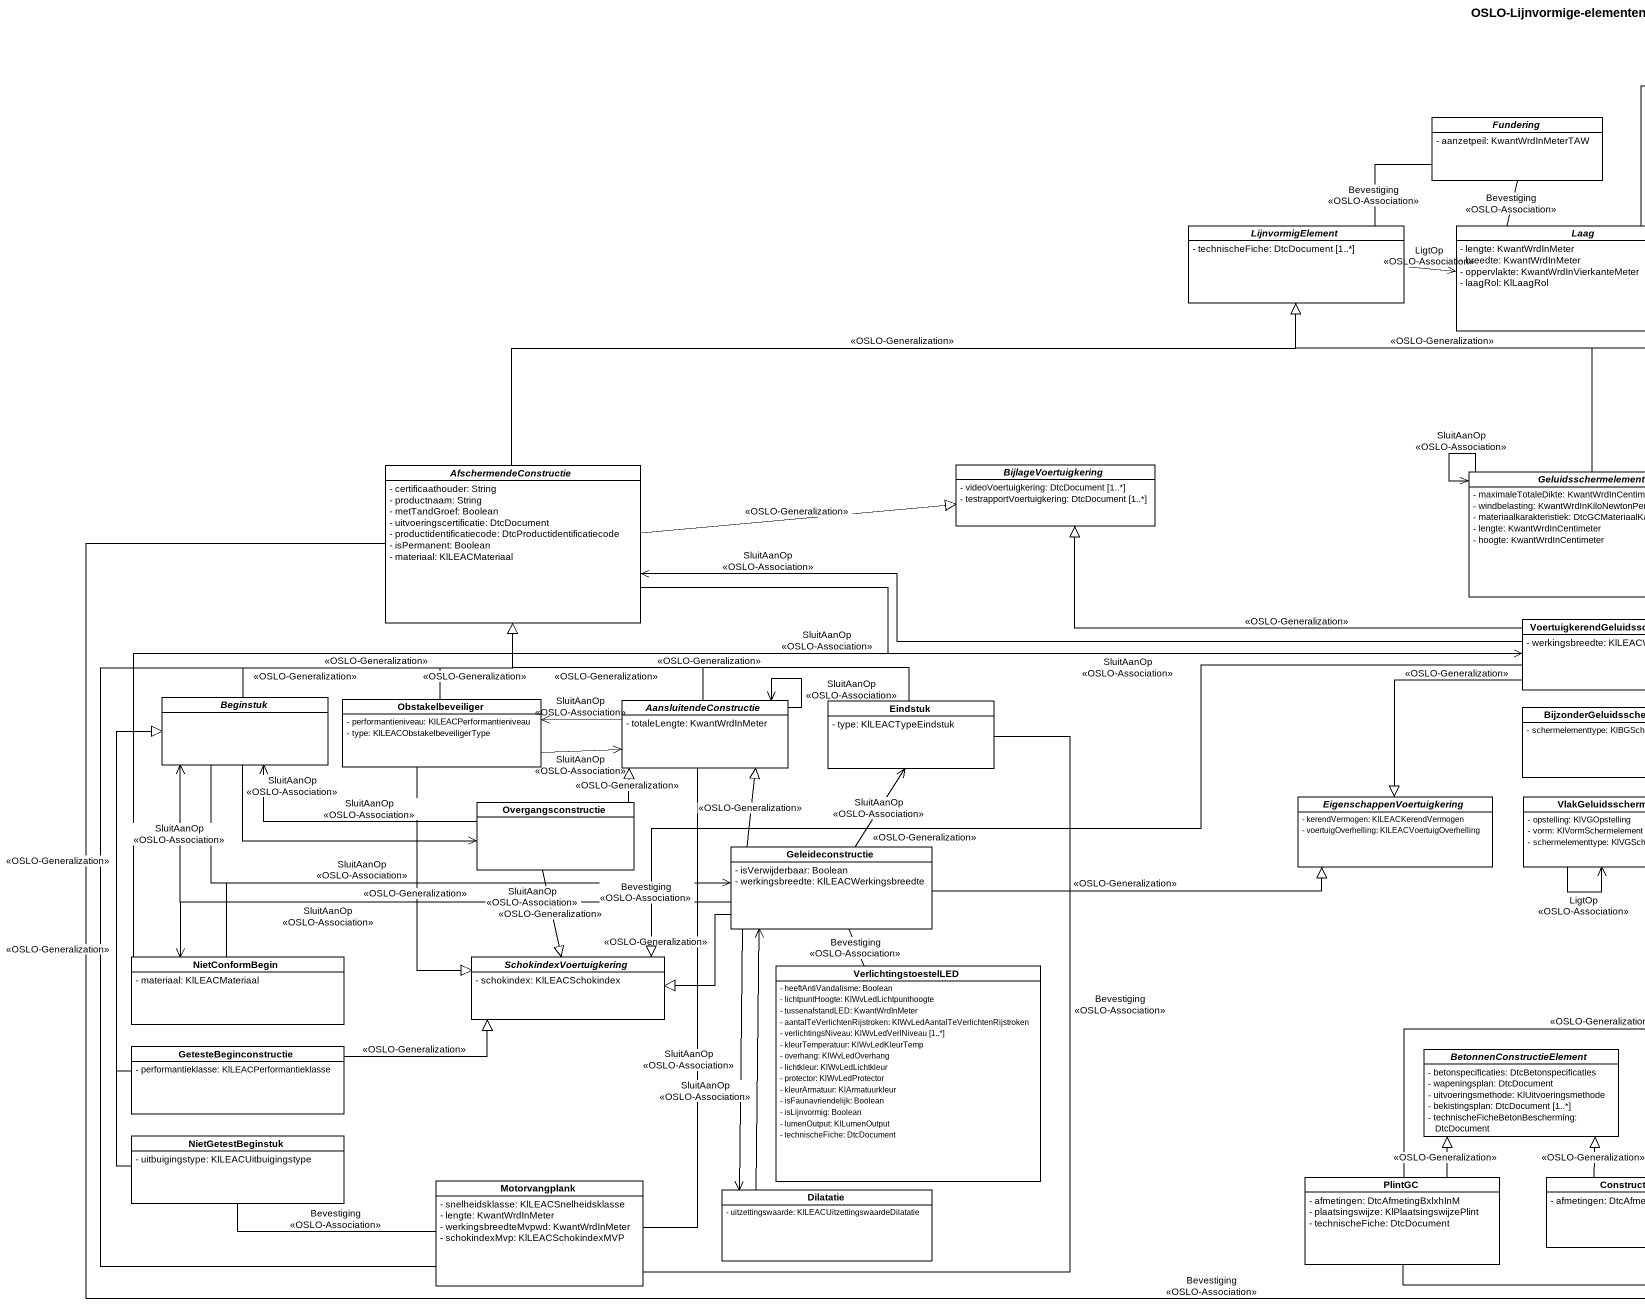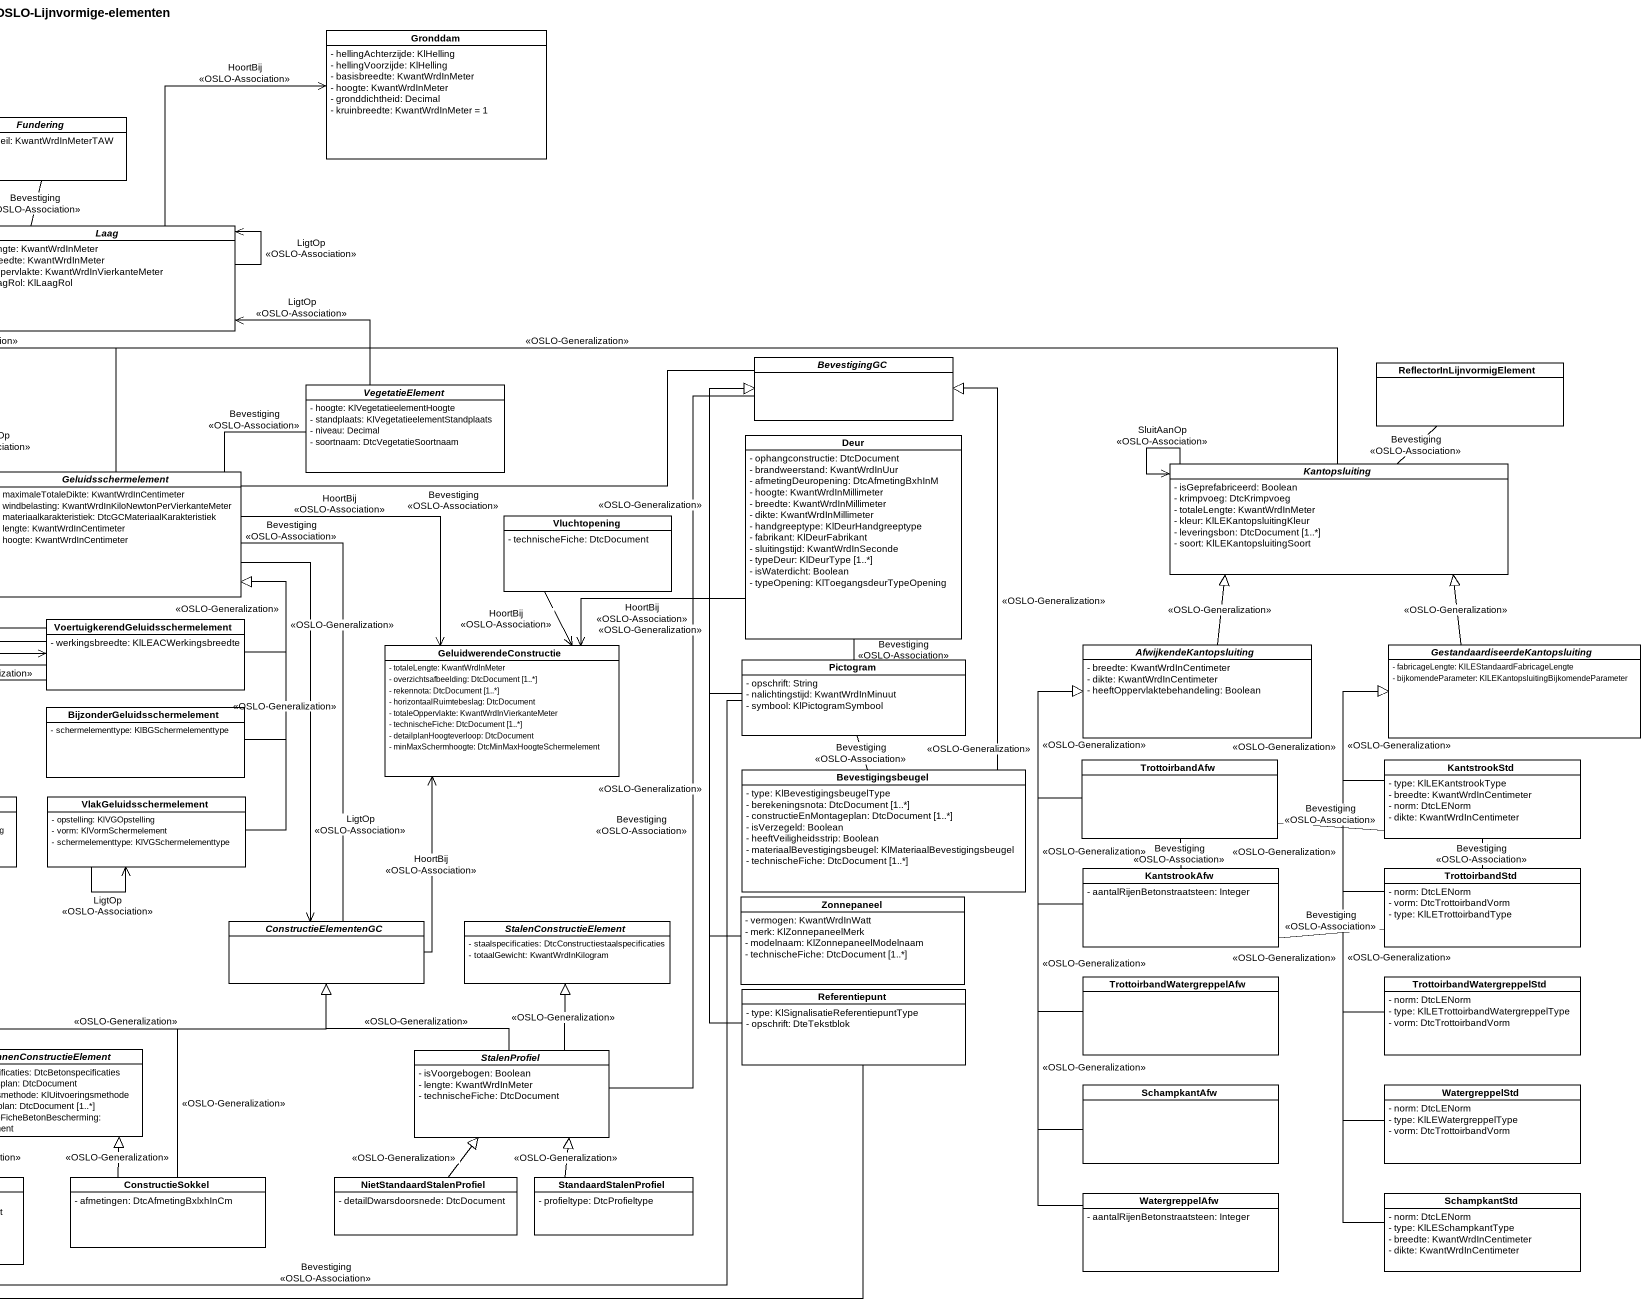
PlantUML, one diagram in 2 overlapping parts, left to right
@startuml
title OSLO-Lijnvormige-elementen
hide circle
hide empty members
skinparam classAttributeIconSize 0
class Gronddam #FFFFFF {
  - hellingAchterzijde: KlHelling
  - hellingVoorzijde: KlHelling
  - basisbreedte: KwantWrdInMeter
  - hoogte: KwantWrdInMeter
  - gronddichtheid: Decimal
  - kruinbreedte: KwantWrdInMeter = 1
}
abstract class Fundering #FFFFFF {
  - aanzetpeil: KwantWrdInMeterTAW
}
abstract class LijnvormigElement #FFFFFF {
  - technischeFiche: DtcDocument [1..*]
}
abstract class Laag #FFFFFF {
  - lengte: KwantWrdInMeter
  - breedte: KwantWrdInMeter
  - oppervlakte: KwantWrdInVierkanteMeter
  - laagRol: KlLaagRol
}
abstract class VegetatieElement #FFFFFF {
  - hoogte: KlVegetatieelementHoogte
  - standplaats: KlVegetatieelementStandplaats
  - niveau: Decimal
  - soortnaam: DtcVegetatieSoortnaam
}
abstract class BevestigingGC #FFFFFF
class ReflectorInLijnvormigElement #FFFFFF
class Deur #FFFFFF {
  - ophangconstructie: DtcDocument
  - brandweerstand: KwantWrdInUur
  - afmetingDeuropening: DtcAfmetingBxhInM
  - hoogte: KwantWrdInMillimeter
  - breedte: KwantWrdInMillimeter
  - dikte: KwantWrdInMillimeter
  - handgreeptype: KlDeurHandgreeptype
  - fabrikant: KlDeurFabrikant
  - sluitingstijd: KwantWrdInSeconde
  - typeDeur: KlDeurType [1..*]
  - isWaterdicht: Boolean
  - typeOpening: KlToegangsdeurTypeOpening
}
abstract class AfschermendeConstructie #FFFFFF {
  - certificaathouder: String
  - productnaam: String
  - metTandGroef: Boolean
  - uitvoeringscertificatie: DtcDocument
  - productidentificatiecode: DtcProductidentificatiecode
  - isPermanent: Boolean
  - materiaal: KlLEACMateriaal
}
abstract class BijlageVoertuigkering #FFFFFF {
  - videoVoertuigkering: DtcDocument [1..*]
  - testrapportVoertuigkering: DtcDocument [1..*]
}
abstract class Geluidsschermelement #FFFFFF {
  - maximaleTotaleDikte: KwantWrdInCentimeter
  - windbelasting: KwantWrdInKiloNewtonPerVierkanteMeter
  - materiaalkarakteristiek: DtcGCMateriaalKarakteristiek
  - lengte: KwantWrdInCentimeter
  - hoogte: KwantWrdInCentimeter
}
abstract class Kantopsluiting #FFFFFF {
  - isGeprefabriceerd: Boolean
  - krimpvoeg: DtcKrimpvoeg
  - totaleLengte: KwantWrdInMeter
  - kleur: KlLEKantopsluitingKleur
  - leveringsbon: DtcDocument [1..*]
  - soort: KlLEKantopsluitingSoort
}
class Vluchtopening #FFFFFF {
  - technischeFiche: DtcDocument
}
class "VoertuigkerendGeluidsschermelement" as VoertuigkerendGeluidsscherme #FFFFFF {
  - werkingsbreedte: KlLEACWerkingsbreedte
}
class GeluidwerendeConstructie #FFFFFF {
  - totaleLengte: KwantWrdInMeter
  - overzichtsafbeelding: DtcDocument [1..*]
  - rekennota: DtcDocument [1..*]
  - horizontaalRuimtebeslag: DtcDocument
  - totaleOppervlakte: KwantWrdInVierkanteMeter
  - technischeFiche: DtcDocument [1..*]
  - detailplanHoogteverloop: DtcDocument
  - minMaxSchermhoogte: DtcMinMaxHoogteSchermelement
}
class Pictogram #FFFFFF {
  - opschrift: String
  - nalichtingstijd: KwantWrdInMinuut
  - symbool: KlPictogramSymbool
}
abstract class AfwijkendeKantopsluiting #FFFFFF {
  - breedte: KwantWrdInCentimeter
  - dikte: KwantWrdInCentimeter
  - heeftOppervlaktebehandeling: Boolean
}
abstract class "GestandaardiseerdeKantopsluiting" as GestandaardiseerdeKantopslui #FFFFFF {
  - fabricageLengte: KlLEStandaardFabricageLengte
  - bijkomendeParameter: KlLEKantopsluitingBijkomendeParameter
}
abstract class Beginstuk #FFFFFF
class Obstakelbeveiliger #FFFFFF {
  - performantieniveau: KlLEACPerformantieniveau
  - type: KlLEACObstakelbeveiligerType
}
abstract class AansluitendeConstructie #FFFFFF {
  - totaleLengte: KwantWrdInMeter
}
class Eindstuk #FFFFFF {
  - type: KlLEACTypeEindstuk
}
class "BijzonderGeluidsschermelement" as BijzonderGeluidsschermelemen #FFFFFF {
  - schermelementtype: KlBGSchermelementtype
}
abstract class EigenschappenVoertuigkering #FFFFFF {
  - kerendVermogen: KlLEACKerendVermogen
  - voertuigOverhelling: KlLEACVoertuigOverhelling
}
class VlakGeluidsschermelement #FFFFFF {
  - opstelling: KlVGOpstelling
  - vorm: KlVormSchermelement
  - schermelementtype: KlVGSchermelementtype
}
class Bevestigingsbeugel #FFFFFF {
  - type: KlBevestigingsbeugelType
  - berekeningsnota: DtcDocument [1..*]
  - constructieEnMontageplan: DtcDocument [1..*]
  - isVerzegeld: Boolean
  - heeftVeiligheidsstrip: Boolean
  - materiaalBevestigingsbeugel: KlMateriaalBevestigingsbeugel
  - technischeFiche: DtcDocument [1..*]
}
class TrottoirbandAfw #FFFFFF
class KantstrookStd #FFFFFF {
  - type: KlLEKantstrookType
  - breedte: KwantWrdInCentimeter
  - norm: DtcLENorm
  - dikte: KwantWrdInCentimeter
}
class Overgangsconstructie #FFFFFF
class Geleideconstructie #FFFFFF {
  - isVerwijderbaar: Boolean
  - werkingsbreedte: KlLEACWerkingsbreedte
}
class KantstrookAfw #FFFFFF {
  - aantalRijenBetonstraatsteen: Integer
}
class TrottoirbandStd #FFFFFF {
  - norm: DtcLENorm
  - vorm: DtcTrottoirbandVorm
  - type: KlLETrottoirbandType
}
class Zonnepaneel #FFFFFF {
  - vermogen: KwantWrdInWatt
  - merk: KlZonnepaneelMerk
  - modelnaam: KlZonnepaneelModelnaam
  - technischeFiche: DtcDocument [1..*]
}
class NietConformBegin #FFFFFF {
  - materiaal: KlLEACMateriaal
}
abstract class SchokindexVoertuigkering #FFFFFF {
  - schokindex: KlLEACSchokindex
}
abstract class ConstructieElementenGC #FFFFFF
abstract class StalenConstructieElement #FFFFFF {
  - staalspecificaties: DtcConstructiestaalspecificaties
  - totaalGewicht: KwantWrdInKilogram
}
class VerlichtingstoestelLED #FFFFFF {
  - heeftAntiVandalisme: Boolean
  - lichtpuntHoogte: KlWvLedLichtpunthoogte
  - tussenafstandLED: KwantWrdInMeter
  - aantalTeVerlichtenRijstroken: KlWvLedAantalTeVerlichtenRijstroken
  - verlichtingsNiveau: KlWvLedVerlNiveau [1..*]
  - kleurTemperatuur: KlWvLedKleurTemp
  - overhang: KlWvLedOverhang
  - lichtkleur: KlWvLedLichtkleur
  - protector: KlWvLedProtector
  - kleurArmatuur: KlArmatuurkleur
  - isFaunavriendelijk: Boolean
  - isLijnvormig: Boolean
  - lumenOutput: KlLumenOutput
  - technischeFiche: DtcDocument
}
class Referentiepunt #FFFFFF {
  - type: KlSignalisatieReferentiepuntType
  - opschrift: DteTekstblok
}
class TrottoirbandWatergreppelAfw #FFFFFF
class TrottoirbandWatergreppelStd #FFFFFF {
  - norm: DtcLENorm
  - type: KlLETrottoirbandWatergreppelType
  - vorm: DtcTrottoirbandVorm
}
class GetesteBeginconstructie #FFFFFF {
  - performantieklasse: KlLEACPerformantieklasse
}
abstract class BetonnenConstructieElement #FFFFFF {
  - betonspecificaties: DtcBetonspecificaties
  - wapeningsplan: DtcDocument
  - uitvoeringsmethode: KlUitvoeringsmethode
  - bekistingsplan: DtcDocument [1..*]
  - technischeFicheBetonBescherming: DtcDocument
}
abstract class StalenProfiel #FFFFFF {
  - isVoorgebogen: Boolean
  - lengte: KwantWrdInMeter
  - technischeFiche: DtcDocument
}
class SchampkantAfw #FFFFFF
class WatergreppelStd #FFFFFF {
  - norm: DtcLENorm
  - type: KlLEWatergreppelType
  - vorm: DtcTrottoirbandVorm
}
class NietGetestBeginstuk #FFFFFF {
  - uitbuigingstype: KlLEACUitbuigingstype
}
class Motorvangplank #FFFFFF {
  - snelheidsklasse: KlLEACSnelheidsklasse
  - lengte: KwantWrdInMeter
  - werkingsbreedteMvpwd: KwantWrdInMeter
  - schokindexMvp: KlLEACSchokindexMVP
}
class Dilatatie #FFFFFF {
  - uitzettingswaarde: KlLEACUitzettingswaardeDilatatie
}
class PlintGC #FFFFFF {
  - afmetingen: DtcAfmetingBxlxhInM
  - plaatsingswijze: KlPlaatsingswijzePlint
  - technischeFiche: DtcDocument
}
class ConstructieSokkel #FFFFFF {
  - afmetingen: DtcAfmetingBxlxhInCm
}
class NietStandaardStalenProfiel #FFFFFF {
  - detailDwarsdoorsnede: DtcDocument
}
class StandaardStalenProfiel #FFFFFF {
  - profieltype: DtcProfieltype
}
class WatergreppelAfw #FFFFFF {
  - aantalRijenBetonstraatsteen: Integer
}
class SchampkantStd #FFFFFF {
  - norm: DtcLENorm
  - type: KlLESchampkantType
  - breedte: KwantWrdInCentimeter
  - dikte: KwantWrdInCentimeter
}
Fundering -left- LijnvormigElement : Bevestiging\n<<OSLO-Association>>
Fundering -- Laag : Bevestiging\n<<OSLO-Association>>
LijnvormigElement -right-> Laag : LigtOp\n<<OSLO-Association>>
Laag -right-> Gronddam : HoortBij\n<<OSLO-Association>>
Laag --> Laag : LigtOp\n<<OSLO-Association>>
VegetatieElement -left-> Laag : LigtOp\n<<OSLO-Association>>
VegetatieElement -left- Geluidsschermelement : Bevestiging\n<<OSLO-Association>>
BevestigingGC -left- Geluidsschermelement : Bevestiging\n<<OSLO-Association>>
Deur -left-> GeluidwerendeConstructie : HoortBij\n<<OSLO-Association>>
Deur -- Pictogram : Bevestiging\n<<OSLO-Association>>
AfschermendeConstructie -right-|> LijnvormigElement : <<OSLO-Generalization>>
AfschermendeConstructie -right-|> BijlageVoertuigkering : <<OSLO-Generalization>>
AfschermendeConstructie -right-> VoertuigkerendGeluidsscherme : SluitAanOp\n<<OSLO-Association>>
Geluidsschermelement -up-|> LijnvormigElement : <<OSLO-Generalization>>
Geluidsschermelement --> Geluidsschermelement : SluitAanOp\n<<OSLO-Association>>
Geluidsschermelement -right-> GeluidwerendeConstructie : HoortBij\n<<OSLO-Association>>
Geluidsschermelement --> ConstructieElementenGC : LigtOp\n<<OSLO-Association>>
Kantopsluiting -left-|> LijnvormigElement : <<OSLO-Generalization>>
Kantopsluiting -up- ReflectorInLijnvormigElement : Bevestiging\n<<OSLO-Association>>
Kantopsluiting --> Kantopsluiting : SluitAanOp\n<<OSLO-Association>>
Vluchtopening --> GeluidwerendeConstructie : HoortBij\n<<OSLO-Association>>
VoertuigkerendGeluidsscherme -left-> AfschermendeConstructie : SluitAanOp\n<<OSLO-Association>>
VoertuigkerendGeluidsscherme -left-|> BijlageVoertuigkering : <<OSLO-Generalization>>
VoertuigkerendGeluidsscherme -up-|> Geluidsschermelement : <<OSLO-Generalization>>
VoertuigkerendGeluidsscherme --|> EigenschappenVoertuigkering : <<OSLO-Generalization>>
VoertuigkerendGeluidsscherme -left-|> SchokindexVoertuigkering : <<OSLO-Generalization>>
Pictogram -up-|> BevestigingGC : <<OSLO-Generalization>>
Pictogram -- Bevestigingsbeugel : Bevestiging\n<<OSLO-Association>>
Pictogram -left- PlintGC : Bevestiging\n<<OSLO-Association>>
AfwijkendeKantopsluiting -up-|> Kantopsluiting : <<OSLO-Generalization>>
GestandaardiseerdeKantopslui -up-|> Kantopsluiting : <<OSLO-Generalization>>
Beginstuk -up-|> AfschermendeConstructie : <<OSLO-Generalization>>
Beginstuk -right-> Overgangsconstructie : SluitAanOp\n<<OSLO-Association>>
Beginstuk -right-> Geleideconstructie : SluitAanOp\n<<OSLO-Association>>
Obstakelbeveiliger -up-|> AfschermendeConstructie : <<OSLO-Generalization>>
Obstakelbeveiliger -right-> AansluitendeConstructie : SluitAanOp\n<<OSLO-Association>>
Obstakelbeveiliger --|> SchokindexVoertuigkering : <<OSLO-Generalization>>
AansluitendeConstructie -up-|> AfschermendeConstructie : <<OSLO-Generalization>>
AansluitendeConstructie -left-> Obstakelbeveiliger : SluitAanOp\n<<OSLO-Association>>
AansluitendeConstructie --> AansluitendeConstructie : SluitAanOp\n<<OSLO-Association>>
Eindstuk -left-|> AfschermendeConstructie : <<OSLO-Generalization>>
BijzonderGeluidsschermelemen -up-|> Geluidsschermelement : <<OSLO-Generalization>>
VlakGeluidsschermelement -up-|> Geluidsschermelement : <<OSLO-Generalization>>
VlakGeluidsschermelement --> VlakGeluidsschermelement : LigtOp\n<<OSLO-Association>>
Bevestigingsbeugel -up-|> BevestigingGC : <<OSLO-Generalization>>
TrottoirbandAfw -up-|> AfwijkendeKantopsluiting : <<OSLO-Generalization>>
TrottoirbandAfw -- KantstrookAfw : Bevestiging\n<<OSLO-Association>>
KantstrookStd -up-|> GestandaardiseerdeKantopslui : <<OSLO-Generalization>>
KantstrookStd -left- TrottoirbandAfw : Bevestiging\n<<OSLO-Association>>
Overgangsconstructie -left-> Beginstuk : SluitAanOp\n<<OSLO-Association>>
Overgangsconstructie -up-|> AansluitendeConstructie : <<OSLO-Generalization>>
Overgangsconstructie --|> SchokindexVoertuigkering : <<OSLO-Generalization>>
Geleideconstructie -left-> Beginstuk : SluitAanOp\n<<OSLO-Association>>
Geleideconstructie -up-|> AansluitendeConstructie : <<OSLO-Generalization>>
Geleideconstructie -up-> Eindstuk : SluitAanOp\n<<OSLO-Association>>
Geleideconstructie -right-|> EigenschappenVoertuigkering : <<OSLO-Generalization>>
Geleideconstructie -left-> NietConformBegin : SluitAanOp\n<<OSLO-Association>>
Geleideconstructie -left-|> SchokindexVoertuigkering : <<OSLO-Generalization>>
Geleideconstructie -- VerlichtingstoestelLED : Bevestiging\n<<OSLO-Association>>
Geleideconstructie --> Dilatatie : SluitAanOp\n<<OSLO-Association>>
KantstrookAfw -up-|> AfwijkendeKantopsluiting : <<OSLO-Generalization>>
KantstrookAfw -right- TrottoirbandStd : Bevestiging\n<<OSLO-Association>>
TrottoirbandStd -up-|> GestandaardiseerdeKantopslui : <<OSLO-Generalization>>
TrottoirbandStd -up- KantstrookStd : Bevestiging\n<<OSLO-Association>>
Zonnepaneel -up-|> BevestigingGC : <<OSLO-Generalization>>
NietConformBegin -right-> VoertuigkerendGeluidsscherme : SluitAanOp\n<<OSLO-Association>>
NietConformBegin -right-> Geleideconstructie : SluitAanOp\n<<OSLO-Association>>
ConstructieElementenGC -up- Geluidsschermelement : Bevestiging\n<<OSLO-Association>>
ConstructieElementenGC -up-> GeluidwerendeConstructie : HoortBij\n<<OSLO-Association>>
Referentiepunt -up-|> BevestigingGC : <<OSLO-Generalization>>
Referentiepunt -left- AfschermendeConstructie : Bevestiging\n<<OSLO-Association>>
TrottoirbandWatergreppelAfw -up-|> AfwijkendeKantopsluiting : <<OSLO-Generalization>>
TrottoirbandWatergreppelStd -up-|> GestandaardiseerdeKantopslui : <<OSLO-Generalization>>
GetesteBeginconstructie -up-|> Beginstuk : <<OSLO-Generalization>>
GetesteBeginconstructie -right-|> SchokindexVoertuigkering : <<OSLO-Generalization>>
StalenProfiel -up- BevestigingGC : Bevestiging\n<<OSLO-Association>>
StalenProfiel -up-|> ConstructieElementenGC : <<OSLO-Generalization>>
StalenProfiel -up-|> StalenConstructieElement : <<OSLO-Generalization>>
SchampkantAfw -up-|> AfwijkendeKantopsluiting : <<OSLO-Generalization>>
WatergreppelStd -up-|> GestandaardiseerdeKantopslui : <<OSLO-Generalization>>
NietGetestBeginstuk -up-|> Beginstuk : <<OSLO-Generalization>>
Motorvangplank -up-|> AfschermendeConstructie : <<OSLO-Generalization>>
Motorvangplank -up- AansluitendeConstructie : Bevestiging\n<<OSLO-Association>>
Motorvangplank -up- Eindstuk : Bevestiging\n<<OSLO-Association>>
Motorvangplank -left- NietGetestBeginstuk : Bevestiging\n<<OSLO-Association>>
Dilatatie -up-> Geleideconstructie : SluitAanOp\n<<OSLO-Association>>
PlintGC -up-|> ConstructieElementenGC : <<OSLO-Generalization>>
PlintGC -up-|> BetonnenConstructieElement : <<OSLO-Generalization>>
ConstructieSokkel -up-|> ConstructieElementenGC : <<OSLO-Generalization>>
ConstructieSokkel -up-|> BetonnenConstructieElement : <<OSLO-Generalization>>
NietStandaardStalenProfiel -up-|> StalenProfiel : <<OSLO-Generalization>>
StandaardStalenProfiel -up-|> StalenProfiel : <<OSLO-Generalization>>
WatergreppelAfw -up-|> AfwijkendeKantopsluiting : <<OSLO-Generalization>>
SchampkantStd -up-|> GestandaardiseerdeKantopslui : <<OSLO-Generalization>>
@enduml
